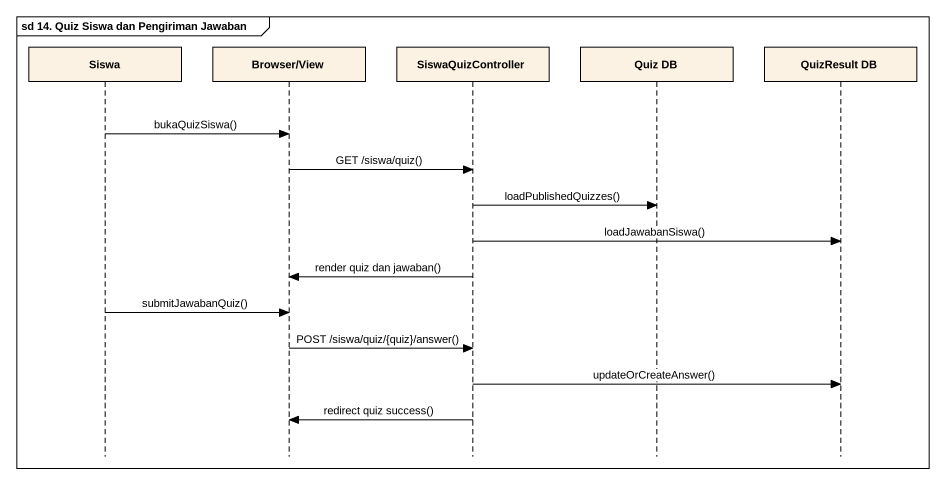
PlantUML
@startuml
mainframe sd 14. Quiz Siswa dan Pengiriman Jawaban
hide footbox
participant Siswa
participant "Browser/View" as Browser_View
participant SiswaQuizController
participant "Quiz DB" as Quiz_DB
participant "QuizResult DB" as QuizResult_DB

Siswa -> Browser_View : bukaQuizSiswa()
Browser_View -> SiswaQuizController : GET /siswa/quiz()
SiswaQuizController -> Quiz_DB : loadPublishedQuizzes()
SiswaQuizController -> QuizResult_DB : loadJawabanSiswa()
SiswaQuizController -> Browser_View : render quiz dan jawaban()
Siswa -> Browser_View : submitJawabanQuiz()
Browser_View -> SiswaQuizController : POST /siswa/quiz/{quiz}/answer()
SiswaQuizController -> QuizResult_DB : updateOrCreateAnswer()
SiswaQuizController -> Browser_View : redirect quiz success()
@enduml
